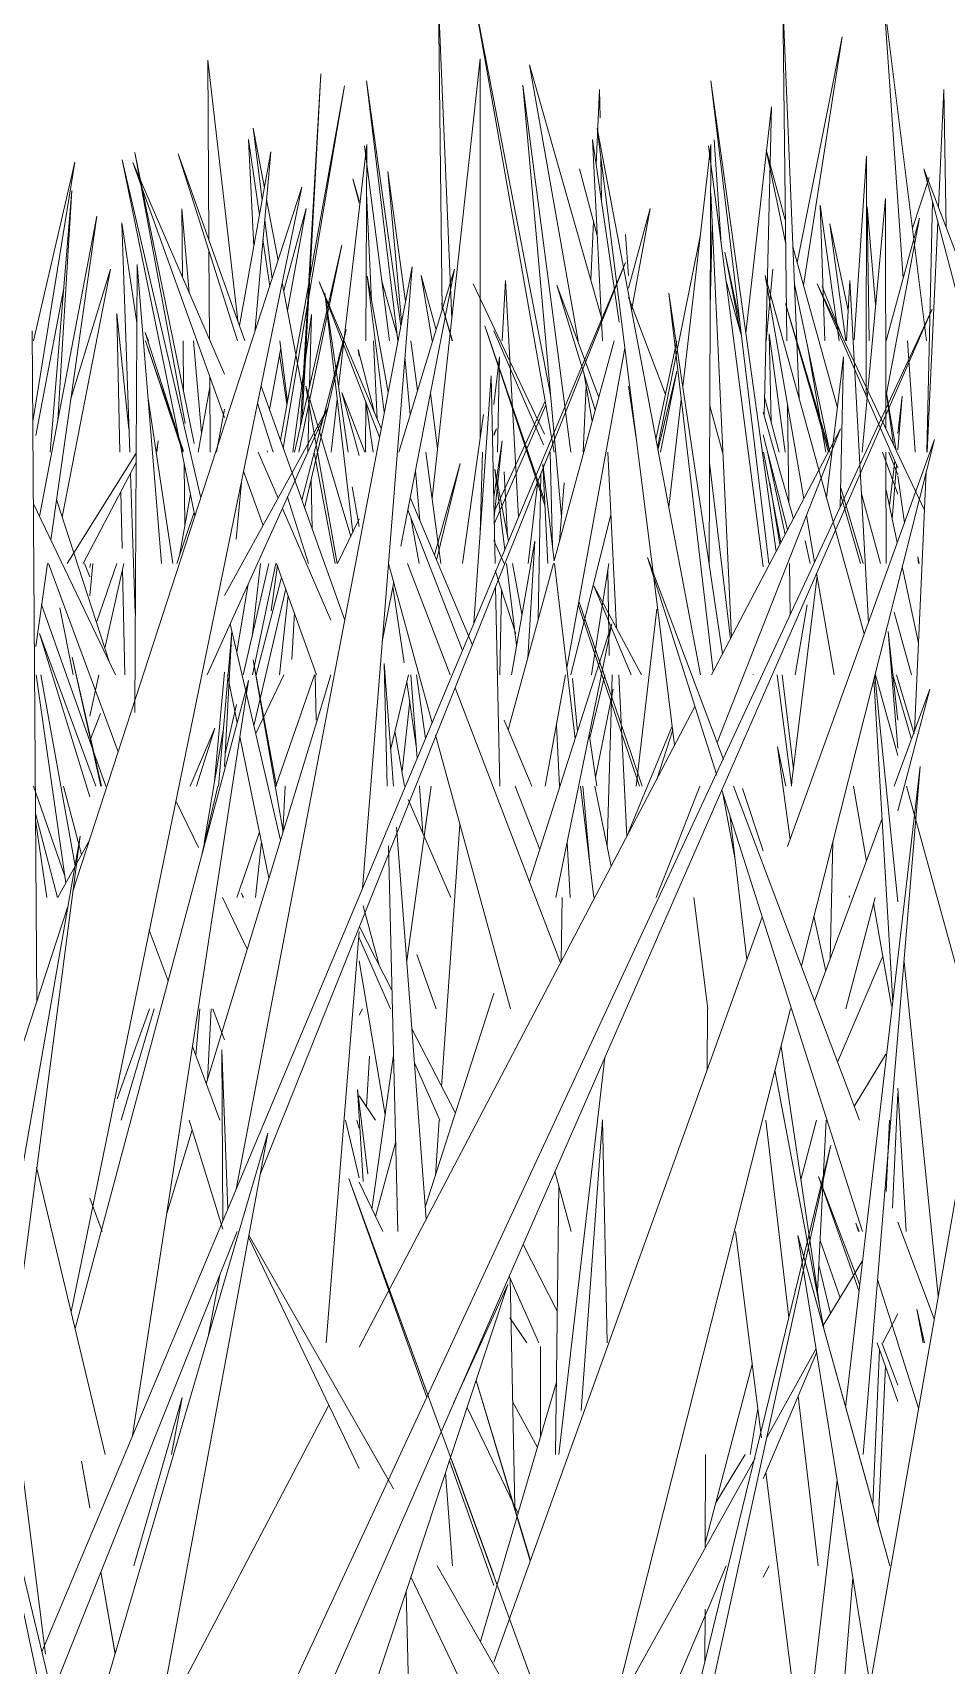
# Model space of a CAD drawing. Header units: millimetres. Extents: x -9575 to 27274, y -4387 to 11354.
# Drawn here: x -7043 to -7020.35, y 3075.11 to 3115.56 of the extents above; entities that cross this region are included whole.
import ezdxf

# ---------------------------------------------------------------- set-up
doc = ezdxf.new("R2010")
doc.units = ezdxf.units.MM
doc.layers.add('G-IMPT', color=8, linetype='Continuous', lineweight=9)

# ---------------------------------------------------------------- blocks, each defined once
blk = doc.blocks.new('Grass Array - 25_dwg-439225-North')
at = {"layer": 'G-IMPT'}
for p, q in [((-7030.159, 3106.594), (-7032.046, 3116.378)), ((-7030.068, 3105.172), (-7032.046, 3116.378)), ((-7033.098, 3104.032), (-7031.901, 3114.915)), ((-7031.904, 3105.538), (-7031.901, 3114.915)), ((-7029.477, 3107.931), (-7030.681, 3114.766)), ((-7028.904, 3108.532), (-7030.681, 3114.766)), ((-7030.848, 3114.264), (-7029.887, 3103.568)), ((-7030.848, 3114.264), (-7029.658, 3105.172)), ((-7024.681, 3113.723), (-7025.319, 3108.121)), ((-7024.681, 3113.723), (-7024.866, 3106.076)), ((-7038.995, 3105.381), (-7040.462, 3112.591)), ((-7039.214, 3105.876), (-7040.462, 3112.591)), ((-7024.819, 3112.656), (-7024.334, 3110.362)), ((-7024.819, 3112.656), (-7024.341, 3110.929)), ((-7042.99, 3105.933), (-7041.955, 3112.357)), ((-7042.975, 3107.931), (-7041.955, 3112.357)), ((-7033.759, 3108.9), (-7034.196, 3112.122)), ((-7033.853, 3108.406), (-7034.196, 3112.122)), ((-7042.564, 3105.172), (-7042.023, 3111.654)), ((-7042.374, 3105.957), (-7042.023, 3111.654)), ((-7022.437, 3105.172), (-7021.862, 3111.456)), ((-7021.847, 3105.75), (-7021.862, 3111.456)), ((-7020.697, 3111.386), (-7020.832, 3105.172)), ((-7020.832, 3105.172), (-7020.697, 3111.386)), ((-7039.299, 3111.201), (-7039.283, 3109.506)), ((-7039.299, 3111.201), (-7039.117, 3109.122)), ((-7021.85, 3106.53), (-7021.012, 3110.97)), ((-7021.844, 3107.931), (-7021.012, 3110.97)), ((-7040.786, 3110.853), (-7040.591, 3105.172)), ((-7040.786, 3110.853), (-7040.413, 3108.371)), ((-7027.507, 3105.275), (-7026.45, 3110.522)), ((-7023.24, 3110.827), (-7022.839, 3107.931)), ((-7023.24, 3110.827), (-7022.786, 3108.682)), ((-7025.471, 3108.394), (-7025.842, 3110.127)), ((-7025.471, 3108.212), (-7025.842, 3110.127)), ((-7024.154, 3110.254), (-7023.049, 3106.268)), ((-7034.187, 3106.656), (-7034.707, 3109.533)), ((-7034.281, 3106.161), (-7034.707, 3109.533)), ((-7030.003, 3109.305), (-7029.051, 3106.214)), ((-7030.003, 3109.305), (-7028.967, 3106.524)), ((-7024.115, 3109.33), (-7023.235, 3105.172)), ((-7040.835, 3105.172), (-7040.914, 3108.608)), ((-7040.61, 3105.739), (-7040.914, 3108.608)), ((-7036.549, 3105.172), (-7036.083, 3108.58)), ((-7036.133, 3106.806), (-7036.083, 3108.58)), ((-7024.343, 3105.172), (-7024.738, 3108.1)), ((-7024.694, 3105.922), (-7024.738, 3108.1)), ((-7039.268, 3107.931), (-7039.256, 3106.665)), ((-7039.012, 3107.931), (-7038.812, 3105.643)), ((-7034.906, 3107.551), (-7034.93, 3107.713)), ((-7034.524, 3106.143), (-7034.93, 3107.713)), ((-7033.459, 3106.688), (-7033.627, 3107.931)), ((-7027.547, 3105.486), (-7027.029, 3107.931)), ((-7033.64, 3106.094), (-7033.772, 3107.529)), ((-7029.126, 3105.941), (-7029.338, 3107.145)), ((-7027.497, 3105.221), (-7027.033, 3107.174)), ((-7027.433, 3105.172), (-7027.033, 3107.174)), ((-7040.14, 3106.551), (-7039.519, 3102.413)), ((-7038.897, 3105.172), (-7038.607, 3106.784)), ((-7035.452, 3102.413), (-7036.225, 3106.803)), ((-7035.11, 3103.084), (-7036.225, 3106.803)), ((-7032.963, 3105.262), (-7033.136, 3106.635)), ((-7024.855, 3106.529), (-7024.495, 3105.172)), ((-7024.495, 3105.172), (-7024.855, 3106.529)), ((-7021.552, 3105.63), (-7021.445, 3106.556)), ((-7021.552, 3105.23), (-7021.445, 3106.556)), ((-7036.179, 3105.172), (-7036.145, 3106.38)), ((-7034.557, 3105.172), (-7034.741, 3106.422)), ((-7039.24, 3104.891), (-7039.225, 3103.346)), ((-7037.179, 3105.172), (-7037.188, 3105.2)), ((-7037.177, 3105.172), (-7037.188, 3105.2)), ((-7032.879, 3102.413), (-7033.253, 3105.172)), ((-7030.111, 3102.815), (-7030.167, 3105.172)), ((-7024.45, 3102.932), (-7024.883, 3105.172)), ((-7024.346, 3103.13), (-7024.783, 3105.172)), ((-7021.839, 3102.413), (-7021.846, 3105.172)), ((-7021.76, 3103.837), (-7021.63, 3104.958)), ((-7021.691, 3103.511), (-7021.583, 3104.85)), ((-7040.573, 3104.645), (-7040.454, 3101.17)), ((-7036.094, 3104.478), (-7036.069, 3103.263)), ((-7033.398, 3103.473), (-7033.511, 3104.705)), ((-7031.206, 3102.962), (-7031.539, 3104.745)), ((-7031.539, 3104.745), (-7031.294, 3102.753)), ((-7031.226, 3103.069), (-7031.306, 3104.679)), ((-7040.78, 3102.782), (-7040.813, 3104.189)), ((-7039.357, 3102.612), (-7039.084, 3104.13)), ((-7034.906, 3103.331), (-7035.078, 3104.308)), ((-7024.729, 3104.413), (-7024.478, 3102.88)), ((-7022.457, 3104.134), (-7021.98, 3102.413)), ((-7021.844, 3104.23), (-7021.568, 3102.928)), ((-7039.425, 3102.413), (-7038.993, 3103.685)), ((-7029.657, 3099.654), (-7028.662, 3103.629)), ((-7033.419, 3102.413), (-7033.625, 3103.55)), ((-7031.311, 3102.413), (-7031.568, 3102.981)), ((-7041.582, 3101.608), (-7041.509, 3102.413)), ((-7041.582, 3102.309), (-7041.566, 3102.413)), ((-7041.411, 3100.946), (-7040.907, 3102.413)), ((-7041.206, 3100.315), (-7040.736, 3102.413)), ((-7031.252, 3102.413), (-7031.003, 3100.388)), ((-7030.868, 3101.154), (-7031.103, 3102.413)), ((-7029.149, 3099.654), (-7028.717, 3102.413)), ((-7040.709, 3099.654), (-7040.769, 3102.267)), ((-7037.086, 3101.242), (-7036.932, 3102.366)), ((-7031.018, 3100.67), (-7031.529, 3102.234)), ((-7021.442, 3102.336), (-7021.041, 3100.441)), ((-7033.791, 3099.951), (-7034.069, 3101.841)), ((-7031.42, 3099.654), (-7031.372, 3101.755)), ((-7041.995, 3099.654), (-7042.322, 3101.317)), ((-7021.215, 3099.654), (-7021.645, 3101.204)), ((-7041.582, 3098.633), (-7041.354, 3099.654)), ((-7035.992, 3099.654), (-7035.968, 3098.534)), ((-7033.465, 3097.585), (-7033.624, 3099.654)), ((-7033.26, 3098.073), (-7033.479, 3099.654)), ((-7029.187, 3098.092), (-7028.817, 3099.654)), ((-7033.489, 3097.888), (-7033.721, 3099.472)), ((-7029.044, 3097.112), (-7028.607, 3099.297)), ((-7033.652, 3099), (-7033.842, 3097.267)), ((-7033.777, 3096.895), (-7034.017, 3098.26)), ((-7033.323, 3095.727), (-7033.412, 3096.895)), ((-7034.906, 3091.222), (-7034.818, 3091.377))]:
    blk.add_line(p, q, dxfattribs=at)
blk = doc.blocks.new('Grass Array - 25_dwg-V17-North')
at = {"layer": 'G-IMPT'}
for p in [(-7025.471, 3108.394), (-7025.471, 3108.212)]:
    blk.add_line(p, (-7025.842, 3110.127), dxfattribs=at)
blk = doc.blocks.new('Grass Array - Grass Array-440235-North')
for name in ['Grass Array - 25_dwg-439225-North', 'Grass Array - 25_dwg-V17-North']:
    blk.add_blockref(name, (0, 0))
blk = doc.blocks.new('Grass Array - 25_dwg-V27-North')
at = {"layer": 'G-IMPT'}
for p, q in [((-7036.155, 3109.336), (-7035.855, 3114.546)), ((-7036.128, 3109.483), (-7035.855, 3114.546)), ((-7030.742, 3105.172), (-7031.793, 3108.297)), ((-7030.723, 3105.172), (-7031.793, 3108.297)), ((-7023.237, 3105.182), (-7024.057, 3107.92)), ((-7023.272, 3105.172), (-7024.055, 3107.882))]:
    blk.add_line(p, q, dxfattribs=at)
blk = doc.blocks.new('Grass Array - 25_dwg-V31-North')
at = {"layer": 'G-IMPT'}
for p, q in [((-7036.155, 3109.336), (-7035.855, 3114.546)), ((-7036.128, 3109.483), (-7035.855, 3114.546)), ((-7030.301, 3103.86), (-7031.793, 3108.297)), ((-7030.306, 3103.954), (-7031.793, 3108.297)), ((-7036.357, 3105.833), (-7036.236, 3107.931)), ((-7036.316, 3106.011), (-7036.212, 3107.931)), ((-7023.234, 3105.172), (-7024.057, 3107.92)), ((-7023.272, 3105.172), (-7024.055, 3107.882)), ((-7041.582, 3098.176), (-7042.021, 3100.092)), ((-7041.582, 3098.133), (-7042.021, 3100.092)), ((-7021.224, 3098.088), (-7021.676, 3099.654)), ((-7021.144, 3098.19), (-7021.583, 3099.654))]:
    blk.add_line(p, q, dxfattribs=at)
blk = doc.blocks.new('Grass Array - 25_dwg-V35-North')
at = {"layer": 'G-IMPT'}
for p, q in [((-7036.155, 3109.336), (-7035.855, 3114.546)), ((-7036.128, 3109.483), (-7035.855, 3114.546)), ((-7030.301, 3103.86), (-7031.793, 3108.297)), ((-7030.306, 3103.954), (-7031.793, 3108.297)), ((-7036.357, 3105.833), (-7036.236, 3107.931)), ((-7036.316, 3106.011), (-7036.212, 3107.931)), ((-7023.234, 3105.172), (-7024.057, 3107.92)), ((-7023.272, 3105.172), (-7024.055, 3107.882)), ((-7028.887, 3099.654), (-7029.473, 3101.397)), ((-7028.834, 3099.654), (-7029.458, 3101.477)), ((-7041.582, 3098.176), (-7042.021, 3100.092)), ((-7041.582, 3098.133), (-7042.021, 3100.092)), ((-7021.224, 3098.088), (-7021.676, 3099.654)), ((-7021.144, 3098.19), (-7021.583, 3099.654))]:
    blk.add_line(p, q, dxfattribs=at)
blk = doc.blocks.new('Grass Array - Grass Array-440908-North')
for name in ['Grass Array - 25_dwg-V27-North', 'Grass Array - 25_dwg-V31-North', 'Grass Array - 25_dwg-V35-North', 'Grass Array - 25_dwg-V35-North']:
    blk.add_blockref(name, (0, 0))
blk = doc.blocks.new('Grass Array - 25_dwg-V18-North')
at = {"layer": 'G-IMPT'}
for p, q in [((-6301.756, 3105.198), (-6302.319, 3106.842)), ((-6301.766, 3105.172), (-6302.313, 3106.797))]:
    blk.add_line(p, q, dxfattribs=at)
blk = doc.blocks.new('Grass Array - 25_dwg-V41-North')
at = {"layer": 'G-IMPT'}
for p, q in [((-7032.844, 3108.703), (-7032.935, 3116.314)), ((-7032.61, 3108.473), (-7032.935, 3116.314)), ((-7021.422, 3109.474), (-7021.902, 3116.393)), ((-7020.838, 3107.931), (-7021.902, 3116.393)), ((-7024.045, 3109.862), (-7022.929, 3115.463)), ((-7023.889, 3109.299), (-7022.929, 3115.463)), ((-7034.719, 3114.365), (-7033.946, 3107.931)), ((-7034.719, 3114.365), (-7033.874, 3108.296)), ((-7029.029, 3112.296), (-7028.944, 3114.151)), ((-7028.932, 3113.449), (-7028.944, 3114.151)), ((-7037.254, 3111.722), (-7037.532, 3113.194)), ((-7037.309, 3111.417), (-7037.532, 3113.194)), ((-7037.518, 3110.256), (-7037.649, 3112.917)), ((-7037.376, 3111.044), (-7037.649, 3112.917)), ((-7035.414, 3106.79), (-7034.716, 3112.795)), ((-7034.148, 3107.931), (-7034.775, 3112.756)), ((-7034.735, 3107.931), (-7034.716, 3112.795)), ((-7026.106, 3112.905), (-7025.93, 3110.329)), ((-7025.93, 3110.329), (-7026.106, 3112.905)), ((-7029.002, 3110.534), (-7029.439, 3112.187)), ((-7028.897, 3111.389), (-7028.916, 3112.508)), ((-7022.631, 3107.949), (-7022.333, 3112.505)), ((-7022.335, 3106.554), (-7022.333, 3112.505)), ((-7034.906, 3111.402), (-7035.06, 3111.943)), ((-7034.906, 3111.349), (-7035.06, 3111.943)), ((-7021.188, 3110.717), (-7020.773, 3111.974)), ((-7036.914, 3109.92), (-7037.199, 3111.429)), ((-7034.597, 3108.923), (-7034.72, 3111.582)), ((-7037.063, 3109.46), (-7037.245, 3110.909)), ((-7036.774, 3109.178), (-7036.22, 3111.207)), ((-7036.68, 3108.68), (-7036.22, 3111.207)), ((-7023.479, 3111.29), (-7023.365, 3107.931)), ((-7023.479, 3111.29), (-7023.01, 3107.931)), ((-7023.01, 3107.931), (-7023.479, 3111.29)), ((-7022.31, 3111.246), (-7022.262, 3107.931)), ((-7022.31, 3111.246), (-7022.103, 3108.828)), ((-7029.16, 3109.431), (-7029.094, 3110.88)), ((-7026.154, 3110.81), (-7026.202, 3108.776)), ((-7037.12, 3109.286), (-7037.288, 3110.435)), ((-7042.264, 3103.563), (-7041.068, 3109.707)), ((-7042.05, 3106.488), (-7041.068, 3109.707)), ((-7024.652, 3109.702), (-7024.814, 3107.931)), ((-7036.326, 3106.805), (-7036.809, 3109.367)), ((-7033.963, 3108.078), (-7034.339, 3109.403)), ((-7033.092, 3107.931), (-7033.371, 3109.55)), ((-7032.998, 3108.199), (-7033.371, 3109.55)), ((-7030.313, 3105.614), (-7032.079, 3109.342)), ((-7031.356, 3107.931), (-7031.276, 3109.425)), ((-7030.956, 3103.557), (-7031.276, 3109.425)), ((-7042.921, 3105.583), (-7042.225, 3109.236)), ((-7035.173, 3105.172), (-7035.759, 3109.107)), ((-7035.063, 3103.181), (-7035.759, 3109.107)), ((-7027.311, 3106.6), (-7028.228, 3109.008)), ((-7022.932, 3108.039), (-7023.428, 3109.273)), ((-7032.59, 3107.931), (-7032.866, 3108.853)), ((-7032.599, 3107.931), (-7032.866, 3108.853)), ((-7030.333, 3105.352), (-7031.568, 3108.175)), ((-7039.335, 3105.358), (-7040.2, 3107.931)), ((-7039.362, 3105.488), (-7040.198, 3107.931)), ((-7037.126, 3106.222), (-7036.849, 3107.749)), ((-7036.682, 3106.42), (-7036.872, 3107.931)), ((-7034.46, 3105.992), (-7034.551, 3107.931)), ((-7023.337, 3105.172), (-7023.802, 3107.851)), ((-7021.123, 3105.172), (-7021.315, 3107.931)), ((-7036.693, 3106.357), (-7036.875, 3107.604)), ((-7031.425, 3107.529), (-7031.568, 3106.354)), ((-7031.425, 3107.529), (-7031.478, 3105.172)), ((-7035.602, 3105.172), (-7035.45, 3106.477)), ((-7029.355, 3105.172), (-7029.28, 3106.814)), ((-7021.835, 3106.609), (-7021.659, 3105.352)), ((-7021.83, 3106.632), (-7021.592, 3105.211)), ((-7021.592, 3105.211), (-7021.83, 3106.632)), ((-7034.746, 3105.172), (-7034.741, 3106.423)), ((-7031.553, 3103.408), (-7030.273, 3106.334)), ((-7031.536, 3103.753), (-7030.29, 3106.434)), ((-7025.899, 3105.172), (-7026.212, 3106.321)), ((-7031.568, 3105.583), (-7031.502, 3105.751)), ((-7031.568, 3105.625), (-7031.502, 3105.751)), ((-7039.929, 3105.172), (-7039.887, 3105.451)), ((-7039.917, 3105.172), (-7039.887, 3105.451)), ((-7035.497, 3102.413), (-7036.017, 3105.172)), ((-7021.552, 3104.131), (-7021.932, 3105.172)), ((-7021.552, 3104.608), (-7021.779, 3105.172)), ((-7021.552, 3104.584), (-7021.39, 3103.422)), ((-7023.724, 3102.413), (-7023.852, 3102.977)), ((-7041.713, 3102.413), (-7041.582, 3102.077)), ((-7028.704, 3100.129), (-7028.741, 3102.265)), ((-7041.312, 3098.695), (-7041.582, 3098.021))]:
    blk.add_line(p, q, dxfattribs=at)
blk = doc.blocks.new('Grass Array - Grass Array-V47-North')
for name, p in [('Grass Array - 25_dwg-V41-North', (0, 0)), ('Grass Array - 25_dwg-V18-North', (-737.506, 0)), ('Grass Array - 25_dwg-V18-North', (-737.506, 0)), ('Grass Array - 25_dwg-V18-North', (-737.506, 0))]:
    blk.add_blockref(name, p)
blk = doc.blocks.new('Grass Array - 25_dwg-V48-North')
at = {"layer": 'G-IMPT'}
for p, q in [((-7024.305, 3107.931), (-7024.405, 3116.314)), ((-7023.998, 3106.5), (-7024.405, 3116.314)), ((-7038.629, 3110.426), (-7038.657, 3114.884)), ((-7037.913, 3108.422), (-7038.657, 3114.884)), ((-7036.357, 3105.833), (-7035.855, 3114.546)), ((-7036.316, 3106.011), (-7035.855, 3114.546)), ((-7036.855, 3105.463), (-7035.267, 3114.247)), ((-7036.785, 3105.268), (-7035.267, 3114.247)), ((-7026.189, 3114.365), (-7024.752, 3102.413)), ((-7026.189, 3114.365), (-7024.566, 3102.712)), ((-7020.547, 3111.238), (-7020.414, 3114.151)), ((-7020.355, 3110.734), (-7020.414, 3114.151)), ((-7026.446, 3099.654), (-7029.002, 3113.194)), ((-7027.538, 3101.527), (-7029.002, 3113.194)), ((-7037.737, 3107.931), (-7039.391, 3112.557)), ((-7037.916, 3107.931), (-7039.391, 3112.557)), ((-7037.871, 3108.304), (-7037.093, 3112.613)), ((-7037.492, 3108.143), (-7037.093, 3112.613)), ((-7028.874, 3107.931), (-7029.119, 3112.917)), ((-7028.459, 3108.387), (-7029.119, 3112.917)), ((-7026.884, 3106.79), (-7026.185, 3112.795)), ((-7024.89, 3102.331), (-7026.245, 3112.756)), ((-7026.227, 3102.413), (-7026.185, 3112.795)), ((-7038.828, 3104.041), (-7040.776, 3112.411)), ((-7038.974, 3103.592), (-7040.776, 3112.411)), ((-7040.511, 3112.346), (-7038.244, 3106.025)), ((-7040.511, 3112.346), (-7038.244, 3107.105)), ((-7017.851, 3100.615), (-7020.909, 3112.187)), ((-7017.186, 3102.413), (-7020.909, 3112.187)), ((-7042.001, 3094.295), (-7036.324, 3111.732)), ((-7038.681, 3100.253), (-7036.324, 3111.732)), ((-7025.679, 3100.59), (-7026.19, 3111.582)), ((-7042.828, 3103.579), (-7041.405, 3111.019)), ((-7042.547, 3102.993), (-7041.405, 3111.019)), ((-7028.228, 3109.234), (-7027.69, 3111.207)), ((-7028.15, 3108.68), (-7027.69, 3111.207)), ((-7028.228, 3109.55), (-7028.299, 3110.564)), ((-7020.825, 3105.172), (-7020.563, 3110.88)), ((-7038.614, 3107.96), (-7038.628, 3110.163)), ((-7036.509, 3105.172), (-7035.331, 3110.295)), ((-7036.396, 3105.172), (-7035.331, 3110.295)), ((-7042.768, 3075.452), (-7028.303, 3109.868)), ((-7040.467, 3098.722), (-7040.405, 3109.821)), ((-7039.805, 3102.413), (-7040.405, 3109.821)), ((-7037.953, 3086.907), (-7033.594, 3109.764)), ((-7034.478, 3098.668), (-7033.594, 3109.764)), ((-7033.921, 3105.172), (-7032.538, 3109.707)), ((-7033.873, 3102.844), (-7032.538, 3109.707)), ((-7032.782, 3098.695), (-7028.303, 3109.868)), ((-7035.895, 3109.393), (-7034.399, 3105.543)), ((-7035.895, 3109.393), (-7034.359, 3105.752)), ((-7025.433, 3108.078), (-7025.809, 3109.403)), ((-7023.884, 3104.012), (-7024.841, 3109.55)), ((-7022.384, 3100.665), (-7024.841, 3109.55)), ((-7021.552, 3104.779), (-7023.549, 3109.342)), ((-7020.891, 3103.73), (-7023.549, 3109.342)), ((-7022.826, 3107.931), (-7022.746, 3109.425)), ((-7022.283, 3100.945), (-7022.746, 3109.425)), ((-7025.898, 3100.173), (-7027.229, 3109.107)), ((-7026.129, 3099.733), (-7027.229, 3109.107)), ((-7047.272, 3048), (-7020.703, 3108.71)), ((-7025.664, 3098.032), (-7020.703, 3108.71)), ((-7023.234, 3105.172), (-7024.336, 3108.853)), ((-7023.272, 3105.172), (-7024.336, 3108.853)), ((-7042.935, 3097.452), (-7043.005, 3108.174)), ((-7039.37, 3105.532), (-7040.21, 3108.131)), ((-7040.122, 3107.931), (-7040.21, 3108.131)), ((-7036.326, 3103.983), (-7035.225, 3108.209)), ((-7036.256, 3103.786), (-7035.225, 3108.209)), ((-7030.301, 3103.86), (-7031.793, 3108.297)), ((-7030.306, 3103.954), (-7031.793, 3108.297)), ((-7030.071, 3102.474), (-7028.583, 3107.931)), ((-7029.758, 3099.827), (-7028.319, 3107.749)), ((-7022.895, 3107.529), (-7023.319, 3104.047)), ((-7022.895, 3107.529), (-7022.978, 3103.812)), ((-7038.596, 3105.172), (-7038.608, 3107.039)), ((-7032.058, 3100.935), (-7031.63, 3107.058)), ((-7031.533, 3102.413), (-7031.63, 3107.058)), ((-7035.263, 3101.01), (-7037.335, 3106.806)), ((-7034.906, 3105.086), (-7035.334, 3106.648)), ((-7034.767, 3105.172), (-7035.334, 3106.648)), ((-7028.024, 3105.403), (-7028.228, 3106.801)), ((-7027.23, 3103.809), (-7026.92, 3106.477)), ((-7038.672, 3099.654), (-7035.67, 3106.283)), ((-7038.436, 3105.172), (-7038.244, 3106.232)), ((-7038.244, 3101.619), (-7035.67, 3106.283)), ((-7037.036, 3105.172), (-7037.422, 3106.383)), ((-7031.825, 3106.103), (-7032.343, 3102.413)), ((-7032.343, 3102.413), (-7031.825, 3106.103)), ((-7024.141, 3103.522), (-7024.89, 3106.163)), ((-7024.257, 3103.93), (-7024.286, 3106.334)), ((-7026.17, 3099.654), (-7022.972, 3105.751)), ((-7026.03, 3097.978), (-7022.972, 3105.751)), ((-7031.567, 3104.052), (-7031.357, 3105.451)), ((-7031.557, 3103.558), (-7031.357, 3105.451)), ((-7024.283, 3103.251), (-7024.89, 3105.599)), ((-7024.283, 3095.398), (-7020.647, 3105.481)), ((-7023.944, 3092.441), (-7020.647, 3105.481)), ((-7042.14, 3102.413), (-7040.431, 3105.144)), ((-7041.746, 3102.413), (-7040.433, 3104.912)), ((-7037.408, 3105.172), (-7036.914, 3104.029)), ((-7033.039, 3102.622), (-7032.4, 3104.888)), ((-7032.984, 3102.493), (-7032.4, 3104.888)), ((-7031.849, 3105.172), (-7031.902, 3103.165)), ((-7030.355, 3104.884), (-7030.226, 3102.413)), ((-7030.355, 3104.884), (-7030.071, 3102.474)), ((-7028.524, 3100.807), (-7028.738, 3105.172)), ((-7026.217, 3104.902), (-7025.703, 3100.545)), ((-7037.95, 3103.017), (-7037.824, 3104.429)), ((-7037.768, 3104.698), (-7037.287, 3103.354)), ((-7030.472, 3104.459), (-7030.711, 3102.413)), ((-7030.472, 3104.459), (-7030.711, 3102.413)), ((-7030.405, 3104.625), (-7030.463, 3101.035)), ((-7020.949, 3102.461), (-7020.847, 3104.692)), ((-7036.156, 3102.413), (-7036.679, 3104.054)), ((-7033.64, 3104.046), (-7032.096, 3100.388)), ((-7029.819, 3104.406), (-7029.936, 3102.968)), ((-7029.936, 3102.968), (-7029.819, 3104.406)), ((-7022.474, 3102.413), (-7022.971, 3104.133)), ((-7022.408, 3102.413), (-7022.968, 3104.282)), ((-7040.943, 3099.654), (-7042.977, 3103.888)), ((-7041.089, 3099.958), (-7042.404, 3103.995)), ((-7036.805, 3103.777), (-7035.608, 3101.01)), ((-7033.699, 3103.741), (-7032.344, 3100.254)), ((-7034.906, 3103.52), (-7035.44, 3102.413)), ((-7023.614, 3102.445), (-7023.815, 3103.609)), ((-7031.132, 3099.654), (-7030.55, 3102.961)), ((-7030.727, 3100.066), (-7030.55, 3102.961)), ((-7042.922, 3100.357), (-7042.629, 3102.413)), ((-7040.879, 3097.742), (-7042.604, 3102.413)), ((-7037.777, 3099.654), (-7037.143, 3102.413)), ((-7037.56, 3100.597), (-7037.352, 3102.413)), ((-7037.544, 3099.654), (-7036.97, 3102.413)), ((-7036.949, 3102.413), (-7035.96, 3099.654)), ((-7033.095, 3098.466), (-7034.175, 3102.413)), ((-7032.649, 3099.654), (-7033.708, 3102.413)), ((-7031.211, 3098.291), (-7030.088, 3102.413)), ((-7030.064, 3102.413), (-7029.552, 3098.069)), ((-7027.757, 3102.564), (-7026.037, 3097.168)), ((-7027.757, 3102.564), (-7025.87, 3097.554)), ((-7024.223, 3101.133), (-7024.239, 3102.413)), ((-7020.949, 3102.461), (-7021.141, 3098.261)), ((-7021.024, 3102.413), (-7021.053, 3102.575)), ((-7021.038, 3102.413), (-7021.053, 3102.575)), ((-7037.454, 3099.654), (-7036.825, 3102.067)), ((-7023.555, 3102.109), (-7024.176, 3097.015)), ((-7023.131, 3099.654), (-7023.566, 3102.169)), ((-7037.94, 3100.224), (-7037.654, 3101.902)), ((-7037.513, 3098.39), (-7036.723, 3101.781)), ((-7036.876, 3099.654), (-7036.664, 3101.617)), ((-7034.334, 3100.477), (-7034.048, 3101.948)), ((-7031.418, 3096.895), (-7031.521, 3101.841)), ((-7028.162, 3099.654), (-7029.088, 3101.86)), ((-7027.906, 3099.654), (-7029.088, 3101.86)), ((-7041.529, 3097.869), (-7042.774, 3101.394)), ((-7027.959, 3096.895), (-7029.473, 3101.397)), ((-7028.166, 3097.704), (-7029.458, 3101.477)), ((-7027.524, 3101.284), (-7028.034, 3096.895)), ((-7027.538, 3101.527), (-7027.084, 3097.91)), ((-7023.802, 3101.388), (-7024.1, 3099.654)), ((-7036.853, 3095.556), (-7038.101, 3100.916)), ((-7036.571, 3100.032), (-7036.51, 3101.188)), ((-7030.683, 3094.534), (-7028.641, 3100.916)), ((-7030.031, 3094.136), (-7028.641, 3100.916)), ((-7041.582, 3096.627), (-7042.83, 3100.675)), ((-7041.428, 3096.895), (-7042.83, 3100.675)), ((-7038.388, 3096.895), (-7038.063, 3100.729)), ((-7038.244, 3097.385), (-7038.063, 3100.729)), ((-7021.791, 3100.726), (-7021.552, 3097.836)), ((-7021.791, 3100.726), (-7021.552, 3098.533)), ((-7021.552, 3098.533), (-7021.791, 3100.726)), ((-7038.681, 3100.253), (-7042.045, 3083.876)), ((-7041.289, 3096.895), (-7042.021, 3100.092)), ((-7041.305, 3096.895), (-7042.021, 3100.092)), ((-7036.789, 3095.767), (-7037.534, 3100.027)), ((-7036.949, 3096.895), (-7037.534, 3100.027)), ((-7042.909, 3099.654), (-7042.176, 3094.495)), ((-7042.795, 3099.654), (-7041.941, 3094.921)), ((-7041.941, 3094.921), (-7042.795, 3099.654)), ((-7038.486, 3097.013), (-7038.244, 3099.717)), ((-7038.17, 3099.654), (-7037.926, 3098.463)), ((-7036.769, 3099.654), (-7037.469, 3098.201)), ((-7036.008, 3099.654), (-7036.973, 3096.895)), ((-7035.84, 3098.88), (-7035.604, 3099.654)), ((-7034.282, 3099.932), (-7034.21, 3096.895)), ((-7034.282, 3099.932), (-7034.053, 3096.895)), ((-7034.123, 3097.825), (-7033.677, 3099.654)), ((-7029.79, 3099.654), (-7030.291, 3096.895)), ((-7028.64, 3099.297), (-7028.629, 3099.654)), ((-7028.27, 3095.653), (-7028.467, 3099.654)), ((-7025.137, 3099.654), (-7025.136, 3099.661)), ((-7025.137, 3099.654), (-7025.136, 3099.661)), ((-7024.542, 3099.654), (-7024.187, 3096.923)), ((-7024.421, 3099.654), (-7024.14, 3097.316)), ((-7021.552, 3094.033), (-7022.126, 3099.633)), ((-7021.552, 3097.658), (-7022.104, 3099.654)), ((-7021.224, 3098.088), (-7021.676, 3099.654)), ((-7021.144, 3098.19), (-7021.583, 3099.654)), ((-7041.946, 3083.462), (-7037.645, 3099.512)), ((-7039.07, 3090.237), (-7037.645, 3099.512)), ((-7031.384, 3096.36), (-7032.526, 3099.334)), ((-7029.491, 3098.261), (-7029.612, 3099.563)), ((-7028.64, 3099.297), (-7028.758, 3095.413)), ((-7021.677, 3091.545), (-7022.145, 3099.556)), ((-7021.646, 3096.895), (-7020.758, 3099.299)), ((-7021.552, 3096.28), (-7020.758, 3099.299)), ((-7035.84, 3098.88), (-7038.694, 3089.52)), ((-7038.228, 3097.693), (-7037.947, 3098.916)), ((-7034.906, 3082.996), (-7026.58, 3098.871)), ((-7032.782, 3098.695), (-7037.361, 3087.272)), ((-7034.478, 3098.668), (-7034.822, 3094.358)), ((-7030.623, 3096.895), (-7031.312, 3098.53)), ((-7030.016, 3098.408), (-7029.937, 3096.895)), ((-7028.228, 3095.755), (-7027.144, 3098.385)), ((-7025.664, 3098.032), (-7040.291, 3066.547)), ((-7039.093, 3096.895), (-7038.48, 3098.334)), ((-7038.937, 3096.895), (-7038.48, 3098.334)), ((-7038.745, 3095.491), (-7038.272, 3098.271)), ((-7037.858, 3098.128), (-7037.14, 3094.615)), ((-7031.156, 3091.377), (-7033.011, 3098.157)), ((-7029.012, 3096.895), (-7029.201, 3098.186)), ((-7027.528, 3097.063), (-7027.132, 3098.291)), ((-7041.529, 3097.869), (-7041.185, 3096.895)), ((-7028.166, 3097.704), (-7027.889, 3096.895)), ((-7024.329, 3096.895), (-7024.539, 3097.868)), ((-7024.22, 3095.572), (-7024.539, 3097.868)), ((-7042.935, 3097.452), (-7042.897, 3091.544)), ((-7022.846, 3081.501), (-7020.997, 3097.379)), ((-7021.714, 3088.755), (-7020.997, 3097.379)), ((-7042.204, 3094.693), (-7042.978, 3096.895)), ((-7041.787, 3095.2), (-7042.232, 3096.895)), ((-7038.8, 3095.203), (-7038.411, 3096.895)), ((-7036.796, 3095.743), (-7036.736, 3096.895)), ((-7033.725, 3092.566), (-7033.117, 3096.895)), ((-7033.117, 3096.895), (-7033.264, 3095.85)), ((-7031.039, 3096.895), (-7030.429, 3095.326)), ((-7029.414, 3096.895), (-7029.162, 3094.755)), ((-7029.178, 3094.89), (-7029.364, 3096.895)), ((-7028.655, 3094.915), (-7029.063, 3096.895)), ((-7027.107, 3095.241), (-7026.456, 3096.895)), ((-7025.918, 3096.794), (-7022.432, 3085.859)), ((-7025.622, 3096.895), (-7024.119, 3092.905)), ((-7024.89, 3095.296), (-7025.4, 3096.835)), ((-7024.191, 3096.895), (-7024.176, 3097.015)), ((-7022.654, 3096.895), (-7022.333, 3095.036)), ((-7019.922, 3091.763), (-7021.341, 3096.895)), ((-7038.889, 3095.375), (-7039.445, 3096.534)), ((-7032.634, 3094.136), (-7033.686, 3096.567)), ((-7031.384, 3096.36), (-7029.91, 3092.522)), ((-7025.583, 3095.081), (-7025.889, 3096.701)), ((-7042.383, 3094.136), (-7042.927, 3096.22)), ((-7042.926, 3096.052), (-7042.647, 3094.136)), ((-7032.406, 3095.949), (-7032.86, 3089.456)), ((-7025.705, 3096.127), (-7025.292, 3092.601)), ((-7023.615, 3091.568), (-7021.943, 3096.093)), ((-7043.831, 3080.341), (-7041.822, 3095.66)), ((-7043.291, 3087.207), (-7041.822, 3095.66)), ((-7042.374, 3094.136), (-7041.591, 3095.555)), ((-7037.373, 3095.753), (-7037.939, 3094.136)), ((-7033.976, 3095.883), (-7033.582, 3090.673)), ((-7023.164, 3095.526), (-7023.229, 3092.611)), ((-7037.472, 3094.136), (-7037.324, 3095.513)), ((-7034.175, 3095.414), (-7033.949, 3085.859)), ((-7029.671, 3094.136), (-7029.751, 3095.504)), ((-7027.107, 3095.241), (-7027.541, 3094.136)), ((-7029.089, 3094.136), (-7029.162, 3094.755)), ((-7043.46, 3089.816), (-7042.126, 3093.912)), ((-7038.294, 3094.136), (-7037.678, 3092.853)), ((-7037.775, 3094.136), (-7037.822, 3094.248)), ((-7037.769, 3094.136), (-7037.822, 3094.248)), ((-7034.408, 3092.46), (-7034.804, 3093.932)), ((-7029.895, 3092.552), (-7029.876, 3094.136)), ((-7026.611, 3094.136), (-7026.265, 3091.377)), ((-7022.842, 3091.377), (-7022.116, 3094.136)), ((-7022.757, 3094.18), (-7022.752, 3094.136)), ((-7022.757, 3094.18), (-7022.749, 3094.136)), ((-7022.749, 3094.136), (-7022.757, 3094.18)), ((-7022.153, 3093.996), (-7021.712, 3091.441)), ((-7024.915, 3093.646), (-7031.568, 3075.194)), ((-7026.834, 3048.454), (-7018.875, 3093.821)), ((-7023.339, 3092.314), (-7023.633, 3093.672)), ((-7039.64, 3092.07), (-7040.105, 3093.325)), ((-7034.906, 3093.295), (-7035.719, 3083.1)), ((-7034.126, 3091.377), (-7034.906, 3093.134)), ((-7034.091, 3091.843), (-7034.897, 3093.409)), ((-7033.476, 3092.727), (-7032.992, 3091.377)), ((-7022.504, 3088.618), (-7024.119, 3092.905)), ((-7034.26, 3088.756), (-7034.906, 3092.567)), ((-7023.046, 3090.057), (-7021.927, 3092.684)), ((-7020.551, 3084.267), (-7021.399, 3092.544)), ((-7033.264, 3086.468), (-7031.611, 3091.632)), ((-7031.611, 3091.632), (-7031.568, 3091.766)), ((-7040.899, 3089.152), (-7040.099, 3091.377)), ((-7040.801, 3088.618), (-7039.989, 3091.377)), ((-7038.856, 3091.377), (-7038.954, 3090.223)), ((-7038.665, 3089.614), (-7038.57, 3091.377)), ((-7038.244, 3090.609), (-7038.528, 3091.377)), ((-7029.096, 3072.065), (-7024.213, 3091.377)), ((-7026.278, 3089.866), (-7026.272, 3091.377)), ((-7032.519, 3088.794), (-7033.598, 3090.887)), ((-7033.241, 3086.171), (-7033.582, 3090.673)), ((-7038.359, 3088.618), (-7039.037, 3090.446)), ((-7038.284, 3086.12), (-7038.305, 3090.36)), ((-7038.159, 3086.416), (-7038.305, 3090.36)), ((-7023.476, 3083.921), (-7024.448, 3090.447)), ((-7039.07, 3090.237), (-7040.518, 3080.805)), ((-7034.721, 3088.951), (-7034.649, 3090.204)), ((-7034.588, 3086.419), (-7034.052, 3090.234)), ((-7034.588, 3086.419), (-7034.052, 3090.234)), ((-7032.901, 3088.618), (-7033.534, 3090.043)), ((-7028.816, 3090.172), (-7029.959, 3080.341)), ((-7022.631, 3088.956), (-7021.85, 3090.259)), ((-7023.381, 3083.419), (-7024.597, 3089.859)), ((-7034.689, 3087.287), (-7034.946, 3089.38)), ((-7034.806, 3087.105), (-7034.946, 3089.38)), ((-7034.495, 3088.618), (-7034.906, 3089.224)), ((-7021.552, 3089.287), (-7021.682, 3086.438)), ((-7021.552, 3089.414), (-7021.344, 3085.859)), ((-7021.714, 3088.755), (-7022.414, 3080.341)), ((-7041.931, 3072.065), (-7037.17, 3088.299)), ((-7039.041, 3088.382), (-7039.672, 3086.312)), ((-7038.283, 3085.923), (-7039.114, 3088.618)), ((-7038.526, 3081.001), (-7037.17, 3088.299)), ((-7034.906, 3087.19), (-7035.239, 3088.618)), ((-7034.906, 3088.426), (-7034.959, 3088.618)), ((-7032.919, 3088.618), (-7033.015, 3087.244)), ((-7028.873, 3088.625), (-7029.402, 3081.428)), ((-7028.761, 3083.1), (-7028.873, 3088.625)), ((-7024.824, 3088.618), (-7024.251, 3083.735)), ((-7023.568, 3088.618), (-7023.956, 3087.144)), ((-7023.545, 3084.383), (-7023.328, 3088.618)), ((-7021.839, 3086.853), (-7021.762, 3088.618)), ((-7034.499, 3086.233), (-7034.001, 3088.059)), ((-7027.579, 3068.13), (-7023.21, 3087.998)), ((-7024.981, 3080.749), (-7023.21, 3087.998)), ((-7041.203, 3080.341), (-7042.898, 3087.457)), ((-7041.203, 3080.341), (-7042.898, 3087.457)), ((-7033.226, 3081.753), (-7035.156, 3087.175)), ((-7035.156, 3087.175), (-7033.198, 3081.813)), ((-7020.854, 3048), (-7035.156, 3087.175)), ((-7034.906, 3087.082), (-7034.319, 3085.859)), ((-7029.646, 3085.859), (-7030.053, 3087.346)), ((-7023.517, 3087.227), (-7022.512, 3084.373)), ((-7023.517, 3087.227), (-7022.493, 3084.532)), ((-7041.27, 3085.859), (-7041.582, 3086.685)), ((-7029.958, 3086.999), (-7030.034, 3080.341)), ((-7037.927, 3085.859), (-7042.351, 3074.823)), ((-7025.573, 3085.859), (-7024.932, 3080.749)), ((-7022.593, 3086.07), (-7022.526, 3085.859)), ((-7022.593, 3086.07), (-7022.51, 3085.859)), ((-7022.51, 3085.859), (-7022.593, 3086.07)), ((-7020.651, 3083.7), (-7021.552, 3086.092)), ((-7034.906, 3079.989), (-7037.649, 3085.723)), ((-7034.054, 3079.485), (-7037.64, 3085.772)), ((-7029.994, 3083.892), (-7030.843, 3085.54)), ((-7024.035, 3085.76), (-7022.271, 3074.823)), ((-7024.035, 3085.76), (-7022.19, 3079.153)), ((-7021.752, 3077.582), (-7024.035, 3085.76)), ((-7022.984, 3084.221), (-7023.481, 3085.637)), ((-7023.224, 3083.827), (-7023.512, 3085.027)), ((-7022.421, 3085.149), (-7023.403, 3083.532)), ((-7045.045, 3084.996), (-7040.845, 3065.211)), ((-7038.65, 3083.252), (-7038.358, 3084.786)), ((-7031.186, 3084.755), (-7030.452, 3083.1)), ((-7031.046, 3079.042), (-7031.164, 3084.704)), ((-7022.054, 3084.672), (-7021.553, 3083.1)), ((-7039.026, 3061.029), (-7031.218, 3084.55)), ((-7032.564, 3081.606), (-7031.218, 3084.55)), ((-7021.922, 3083.1), (-7021.552, 3083.823)), ((-7021.079, 3083.939), (-7020.923, 3083.1)), ((-7021.079, 3083.939), (-7020.89, 3083.1)), ((-7020.89, 3083.1), (-7021.079, 3083.939)), ((-7031.168, 3083.723), (-7030.745, 3083.1)), ((-7030.408, 3080.782), (-7030.413, 3083.013)), ((-7022.063, 3083.1), (-7021.552, 3081.65)), ((-7021.949, 3083.1), (-7021.552, 3082.057)), ((-7021.552, 3083.099), (-7021.039, 3081.489)), ((-7024.89, 3079.737), (-7023.566, 3082.853)), ((-7024.801, 3080.762), (-7023.582, 3082.951)), ((-7022.009, 3082.93), (-7022.175, 3079.098)), ((-7043.56, 3082.407), (-7042.678, 3075.39)), ((-7025.16, 3082.569), (-7026.325, 3078.143)), ((-7021.861, 3082.528), (-7022.041, 3078.617)), ((-7030.664, 3077.701), (-7032.007, 3082.173)), ((-7030.661, 3077.71), (-7032.006, 3082.175)), ((-7031.897, 3075.702), (-7030.014, 3082.127)), ((-7024.022, 3081.781), (-7023.529, 3077.582)), ((-7040.488, 3077.582), (-7039.294, 3081.748)), ((-7039.554, 3080.341), (-7039.294, 3081.748)), ((-7039.193, 3074.823), (-7035.659, 3081.562)), ((-7032.228, 3081.506), (-7030.966, 3078.877)), ((-7030.487, 3080.512), (-7031.1, 3081.65)), ((-7025.023, 3081.477), (-7025.214, 3080.341)), ((-7038.526, 3081.001), (-7040.962, 3067.885)), ((-7024.981, 3080.749), (-7027.776, 3069.306)), ((-7041.582, 3079.023), (-7041.783, 3080.17)), ((-7041.582, 3079.016), (-7041.783, 3080.17)), ((-7031.568, 3077.095), (-7032.667, 3080.183)), ((-7031.568, 3077.348), (-7032.598, 3080.17)), ((-7028.228, 3074.61), (-7025.089, 3080.245)), ((-7026.325, 3078.026), (-7026.316, 3080.341)), ((-7025.34, 3080.341), (-7026.057, 3079.16)), ((-7032.591, 3077.582), (-7032.766, 3079.887)), ((-7024.824, 3079.892), (-7023.895, 3072.486)), ((-7024.908, 3063.788), (-7023.056, 3079.693)), ((-7021.752, 3077.582), (-7022.19, 3079.153)), ((-7040.337, 3065.265), (-7043.469, 3078.39)), ((-7040.954, 3075.395), (-7041.307, 3077.428)), ((-7040.951, 3075.407), (-7041.305, 3077.434)), ((-7032.969, 3077.582), (-7024.89, 3063.415)), ((-7026.092, 3076.911), (-7025.806, 3077.582)), ((-7024.89, 3077.298), (-7024.745, 3077.582)), ((-7033.738, 3076.959), (-7033.564, 3069.658)), ((-7024.953, 3059.176), (-7033.623, 3077.305)), ((-7022.668, 3077.285), (-7023.47, 3067.628)), ((-7026.092, 3076.911), (-7028.228, 3071.884)), ((-7026.337, 3075.199), (-7026.331, 3076.502))]:
    blk.add_line(p, q, dxfattribs=at)
blk = doc.blocks.new('Grass Array - Grass Array-V52-North')
for name in ['Grass Array - 25_dwg-V48-North', 'Grass Array - 25_dwg-V35-North', 'Grass Array - 25_dwg-V35-North', 'Grass Array - 25_dwg-V35-North']:
    blk.add_blockref(name, (0, 0))
blk = doc.blocks.new('Grass Array - Grass Array-V53-North')
blk.add_blockref('Grass Array - 25_dwg-V35-North', (0, 0))
blk.add_blockref('Grass Array - 25_dwg-V35-North', (0, 0))
blk.add_blockref('Grass Array - 25_dwg-V35-North', (0, 0))
blk.add_blockref('Grass Array - 25_dwg-V35-North', (0, 0))

msp = doc.modelspace()

# ---------------------------------------------------------------- block references
for name in ['Grass Array - Grass Array-V47-North', 'Grass Array - Grass Array-V52-North', 'Grass Array - Grass Array-440235-North', 'Grass Array - Grass Array-440908-North', 'Grass Array - Grass Array-V53-North', 'Grass Array - Grass Array-V53-North']:
    msp.add_blockref(name, (0, 0))

doc.saveas('drawing.dxf')
